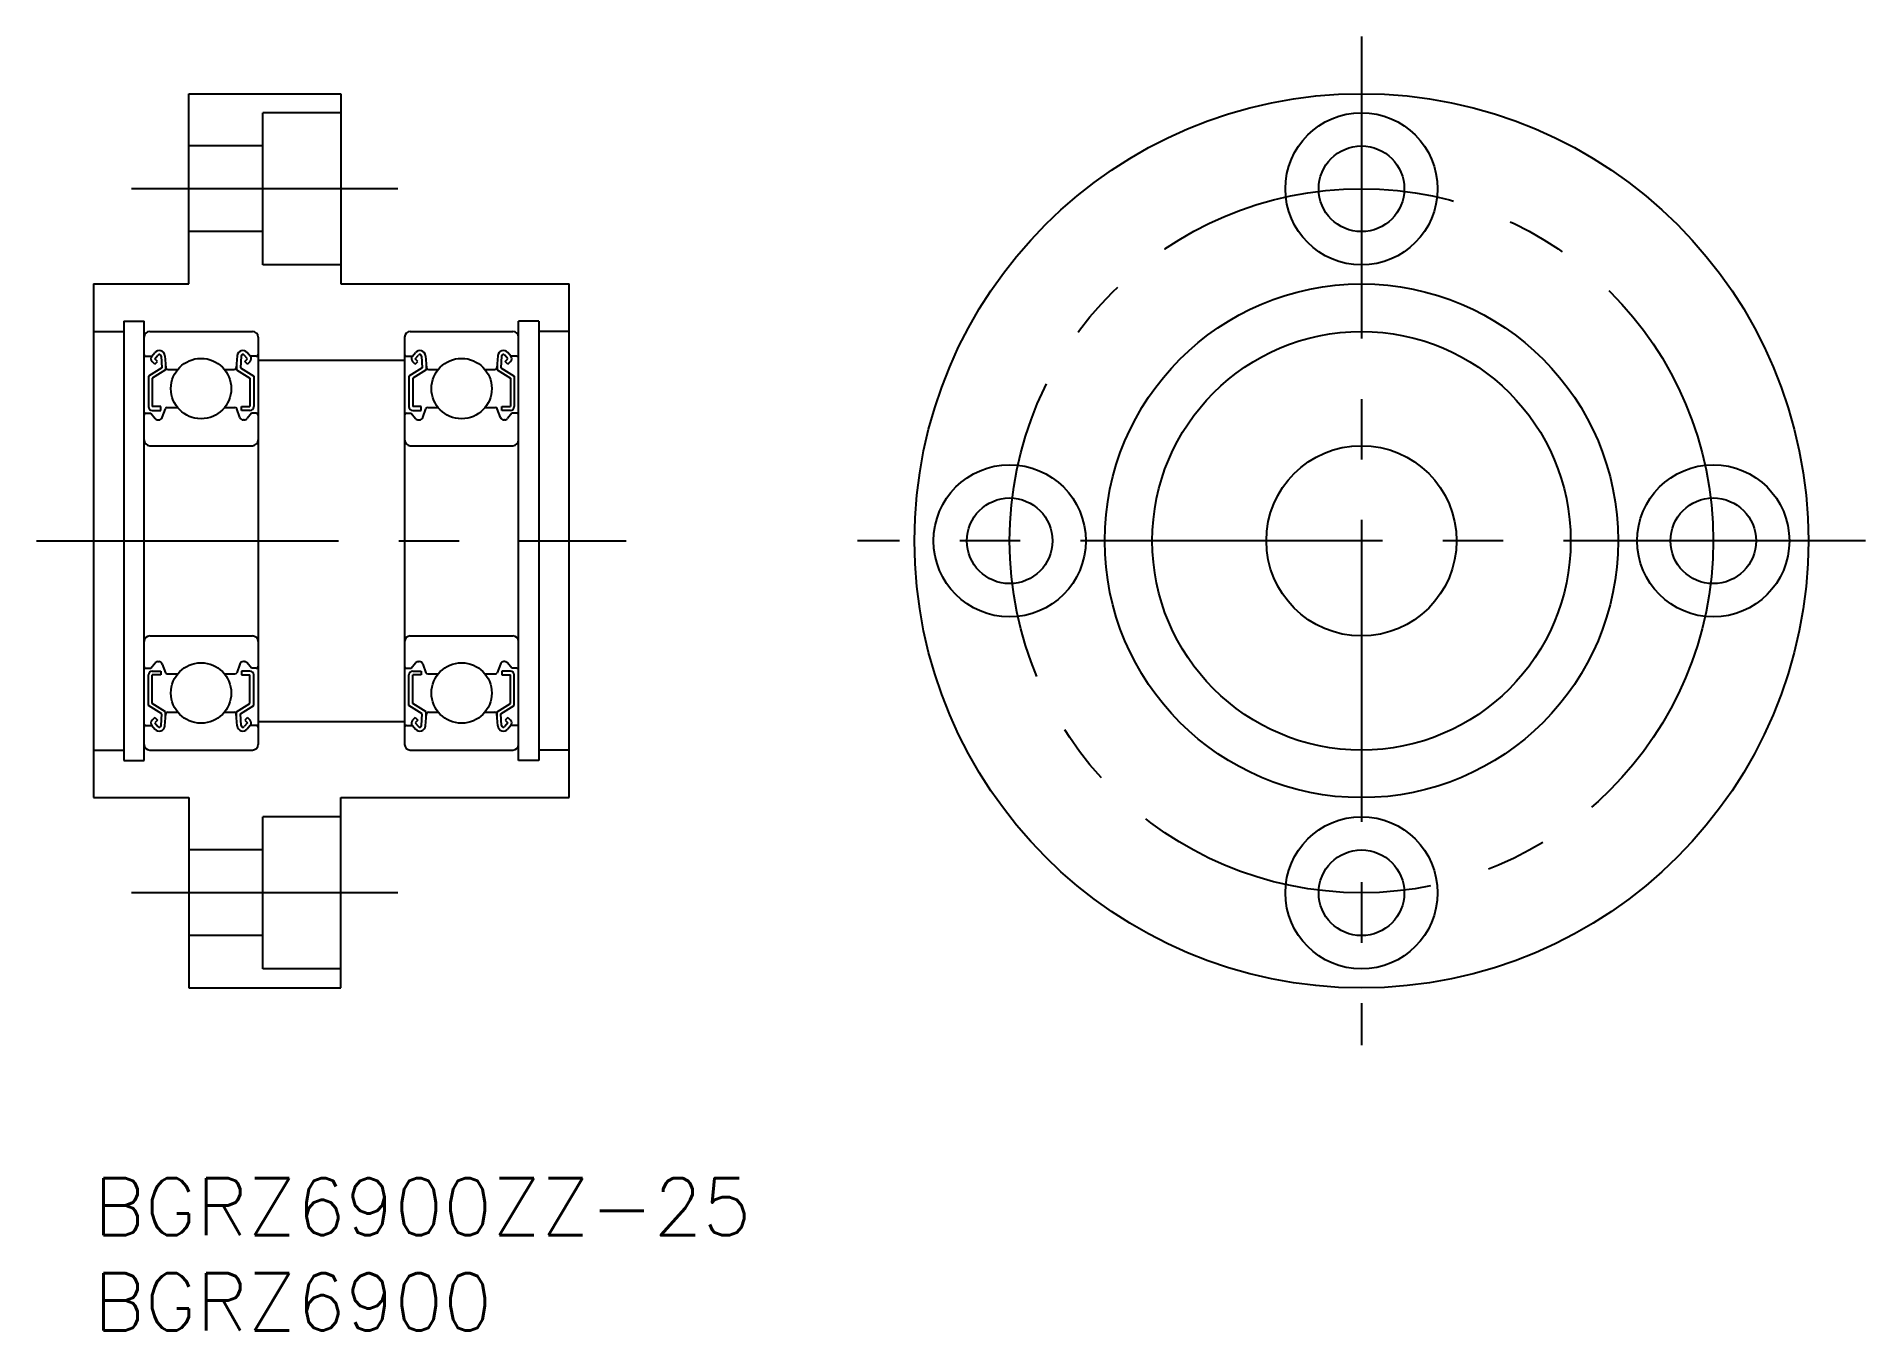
# Model space of a CAD drawing. Extents: x -3 to 93.2, y -8 to 60.
import ezdxf

# ---------------------------------------------------------------- set-up
doc = ezdxf.new("R2010")
doc.units = 0
doc.header["$LTSCALE"] = 0.5
doc.linetypes.add('CENTER', pattern=[50.8, 31.75, -6.35, 6.35, -6.35])
for name, color, linetype in [('MSM_CENTER', 1, 'CENTER'), ('MSM_CONTINUOUS', 7, 'CONTINUOUS'), ('MSM_PART_NUMBER', 7, 'CONTINUOUS')]:
    doc.layers.add(name, color=color, linetype=linetype)
doc.styles.get("Standard").update_dxf_attribs({"font": 'txt.shx', "height": 3, "bigfont": 'bigfont.shx'})

# ---------------------------------------------------------------- blocks, each defined once
blk = doc.blocks.new('*U2')
at = {"layer": 'MSM_PART_NUMBER'}
blk.add_text('BGRZ6900ZZ-25', height=3, dxfattribs=at).set_placement((0, -3))
blk = doc.blocks.new('*U3')
at = {"layer": 'MSM_PART_NUMBER'}
blk.add_text('BGRZ6900', height=3, dxfattribs=at).set_placement((0, -8))

msp = doc.modelspace()

# ---------------------------------------------------------------- linework, layer by layer
at = {"layer": 'MSM_CENTER'}
for p, q in [((66.669432, 60), (66.669432, 7)), ((16, 52), (2, 52)), ((-3, 33.5), (28, 33.5)), ((93.169432, 33.5), (40.169432, 33.5)), ((16, 15), (2, 15))]:
    msp.add_line(p, q, dxfattribs=at)
msp.add_circle((66.669432, 33.5), 18.5, dxfattribs=at)
at = {"layer": 'MSM_CONTINUOUS'}
for p, q in [((5, 57), (13, 57)), ((5, 47), (5, 57)), ((13, 57), (13, 47)), ((13, 56), (8.9, 56)), ((8.9, 48), (8.9, 56)), ((8.9, 54.25), (5, 54.25)), ((8.9, 49.75), (5, 49.75)), ((13, 48), (8.9, 48)), ((0, 47), (0, 20)), ((0, 47), (5, 47)), ((13, 47), (25, 47)), ((25, 20), (25, 47)), ((0, 44.5), (1.59, 44.5)), ((1.59, 45.05), (1.59, 21.95)), ((1.59, 45.05), (2.65, 45.05)), ((2.65, 21.95), (2.65, 45.05)), ((2.95, 44.5), (8.35, 44.5)), ((16.65, 44.5), (22.05, 44.5)), ((22.35, 21.95), (22.35, 45.05)), ((23.41, 45.05), (22.35, 45.05)), ((23.41, 45.05), (23.41, 21.95)), ((25, 44.5), (23.41, 44.5)), ((3.06, 43.19998), (3.222, 43.39299)), ((8.24, 43.19998), (8.078, 43.39299)), ((8.65, 44.2), (8.65, 22.8)), ((16.35, 44.2), (16.35, 22.8)), ((16.76, 43.19998), (16.922, 43.39299)), ((21.94, 43.19998), (21.778, 43.39299)), ((2.75, 43.19998), (3.06, 43.19998)), ((3.58202, 42.59796), (2.88202, 42.16095)), ((3.21301, 42.78897), (3.07202, 42.92996)), ((3.78201, 42.48695), (3.08201, 42.04996)), ((3.213, 43.07098), (3.376, 43.26497)), ((3.213, 42.78897), (3.355, 42.92998)), ((3.35502, 42.92998), (3.21302, 43.07097)), ((3.549, 43.20998), (3.582, 42.59795)), ((3.748, 43.22794), (3.80301, 42.59094)), ((3.782, 42.834), (3.782, 42.487)), ((3.903, 42.49998), (4.41706, 42.49997)), ((6.88294, 42.49997), (7.39699, 42.49998)), ((7.55199, 43.22794), (7.49699, 42.59096)), ((7.51798, 42.48697), (8.21798, 42.04999)), ((7.518, 42.834), (7.518, 42.48698)), ((7.751, 43.20996), (7.71799, 42.59795)), ((7.71799, 42.59796), (8.41799, 42.16095)), ((8.087, 43.07098), (7.924, 43.26498)), ((7.94498, 42.92998), (8.08698, 43.07097)), ((8.08699, 42.78899), (7.94499, 42.92999)), ((8.08699, 42.78897), (8.22798, 42.92996)), ((8.55, 43.19998), (8.24, 43.19998)), ((8.65, 43), (16.35, 43)), ((16.45, 43.19998), (16.76, 43.19998)), ((17.28202, 42.59796), (16.58202, 42.16095)), ((16.91301, 42.78897), (16.77202, 42.92996)), ((17.48201, 42.48695), (16.78201, 42.04996)), ((16.913, 43.07098), (17.076, 43.26497)), ((16.913, 42.78897), (17.055, 42.92998)), ((17.05502, 42.92998), (16.91302, 43.07097)), ((17.249, 43.20998), (17.282, 42.59795)), ((17.448, 43.22794), (17.50301, 42.59094)), ((17.482, 42.834), (17.482, 42.487)), ((17.603, 42.49998), (18.11706, 42.49997)), ((20.58294, 42.49997), (21.09699, 42.49998)), ((21.25199, 43.22794), (21.19699, 42.59096)), ((21.21798, 42.48697), (21.91798, 42.04999)), ((21.218, 42.834), (21.218, 42.48698)), ((21.451, 43.20996), (21.41799, 42.59795)), ((21.41799, 42.59796), (22.11799, 42.16095)), ((21.787, 43.07098), (21.624, 43.26498)), ((21.64498, 42.92998), (21.78698, 43.07097)), ((21.78699, 42.78899), (21.64499, 42.92999)), ((21.78699, 42.78897), (21.92798, 42.92996)), ((22.25, 43.19998), (21.94, 43.19998)), ((2.882, 42.16098), (2.882, 40.54999)), ((3.082, 42.04999), (3.082, 40.54999)), ((8.218, 42.04999), (8.218, 40.54999)), ((8.418, 42.16098), (8.418, 40.54999)), ((16.582, 42.16098), (16.582, 40.54999)), ((16.782, 42.04999), (16.782, 40.54999)), ((21.918, 42.04999), (21.918, 40.54999)), ((22.118, 42.16098), (22.118, 40.54999)), ((3.532, 40.54999), (3.082, 40.54999)), ((3.532, 40.34999), (3.532, 40.54997)), ((3.61099, 39.98198), (3.77499, 40.43396)), ((3.869, 40.5), (4.41706, 40.5)), ((6.88294, 40.5), (7.431, 40.5)), ((7.689, 39.98199), (7.52501, 40.43396)), ((7.768, 40.54999), (8.218, 40.54999)), ((7.768, 40.34999), (7.768, 40.54997)), ((17.232, 40.54999), (16.782, 40.54999)), ((17.232, 40.34999), (17.232, 40.54997)), ((17.31099, 39.98198), (17.47499, 40.43396)), ((17.569, 40.5), (18.11706, 40.5)), ((20.58294, 40.5), (21.131, 40.5)), ((21.389, 39.98199), (21.22501, 40.43396)), ((21.468, 40.54999), (21.918, 40.54999)), ((21.468, 40.34999), (21.468, 40.54997)), ((2.75, 40.2), (3, 40.2)), ((3, 40.2), (3.234, 39.92099)), ((3.082, 40.34999), (3.532, 40.34999)), ((3.387, 39.84999), (3.423, 39.84999)), ((8.218, 40.34999), (7.768, 40.34999)), ((7.913, 39.84999), (7.877, 39.84999)), ((8.3, 40.2), (8.066, 39.92099)), ((8.55, 40.2), (8.3, 40.2)), ((16.45, 40.2), (16.7, 40.2)), ((16.7, 40.2), (16.934, 39.92099)), ((16.782, 40.34999), (17.232, 40.34999)), ((17.087, 39.84999), (17.123, 39.84999)), ((21.918, 40.34999), (21.468, 40.34999)), ((21.613, 39.84999), (21.577, 39.84999)), ((22, 40.2), (21.766, 39.92099)), ((22.25, 40.2), (22, 40.2)), ((2.95, 38.5), (8.35, 38.5)), ((16.65, 38.5), (22.05, 38.5)), ((2.95, 28.5), (8.35, 28.5)), ((16.65, 28.5), (22.05, 28.5)), ((3, 26.8), (3.234, 27.07901)), ((3.387, 27.15001), (3.423, 27.15001)), ((3.61099, 27.01802), (3.77499, 26.56604)), ((7.689, 27.01801), (7.52501, 26.56604)), ((7.913, 27.15001), (7.877, 27.15001)), ((8.3, 26.8), (8.066, 27.07901)), ((16.7, 26.8), (16.934, 27.07901)), ((17.087, 27.15001), (17.123, 27.15001)), ((17.31099, 27.01802), (17.47499, 26.56604)), ((21.389, 27.01801), (21.22501, 26.56604)), ((21.613, 27.15001), (21.577, 27.15001)), ((22, 26.8), (21.766, 27.07901)), ((2.75, 26.8), (3, 26.8)), ((2.882, 24.83902), (2.882, 26.45001)), ((3.082, 26.65001), (3.532, 26.65001)), ((3.082, 24.95001), (3.082, 26.45001)), ((3.532, 26.45001), (3.082, 26.45001)), ((3.532, 26.65001), (3.532, 26.45003)), ((3.869, 26.5), (4.41706, 26.5)), ((6.88294, 26.5), (7.431, 26.5)), ((8.218, 26.65001), (7.768, 26.65001)), ((7.768, 26.65001), (7.768, 26.45003)), ((7.768, 26.45001), (8.218, 26.45001)), ((8.218, 24.95001), (8.218, 26.45001)), ((8.55, 26.8), (8.3, 26.8)), ((8.418, 24.83902), (8.418, 26.45001)), ((16.45, 26.8), (16.7, 26.8)), ((16.582, 24.83902), (16.582, 26.45001)), ((16.782, 26.65001), (17.232, 26.65001)), ((16.782, 24.95001), (16.782, 26.45001)), ((17.232, 26.45001), (16.782, 26.45001)), ((17.232, 26.65001), (17.232, 26.45003)), ((17.569, 26.5), (18.11706, 26.5)), ((20.58294, 26.5), (21.131, 26.5)), ((21.918, 26.65001), (21.468, 26.65001)), ((21.468, 26.65001), (21.468, 26.45003)), ((21.468, 26.45001), (21.918, 26.45001)), ((21.918, 24.95001), (21.918, 26.45001)), ((22.25, 26.8), (22, 26.8)), ((22.118, 24.83902), (22.118, 26.45001)), ((3.58202, 24.40204), (2.88202, 24.83905)), ((3.21301, 24.21103), (3.07202, 24.07004)), ((3.78201, 24.51305), (3.08201, 24.95004)), ((3.213, 24.21103), (3.355, 24.07002)), ((3.35502, 24.07002), (3.21302, 23.92903)), ((3.43201, 24.731545), (3.43211, 24.731545)), ((3.549, 23.79002), (3.582, 24.40205)), ((3.60701, 24.622298), (3.60701, 24.622398)), ((3.748, 23.77206), (3.80301, 24.40906)), ((3.782, 24.166), (3.782, 24.513)), ((3.903, 24.50002), (4.41706, 24.50003)), ((6.88294, 24.50003), (7.39699, 24.50002)), ((7.55199, 23.77206), (7.49699, 24.40904)), ((7.51798, 24.51303), (8.21798, 24.95001)), ((7.518, 24.166), (7.518, 24.51302)), ((7.71799, 24.40204), (8.41799, 24.83905)), ((7.751, 23.79004), (7.71799, 24.40205)), ((7.94498, 24.07002), (8.08698, 23.92903)), ((8.08699, 24.21101), (7.94499, 24.07001)), ((8.08699, 24.21103), (8.22798, 24.07004)), ((17.28202, 24.40204), (16.58202, 24.83905)), ((16.91301, 24.21103), (16.77202, 24.07004)), ((17.48201, 24.51305), (16.78201, 24.95004)), ((16.913, 24.21103), (17.055, 24.07002)), ((17.05502, 24.07002), (16.91302, 23.92903)), ((17.13201, 24.731545), (17.13211, 24.731545)), ((17.249, 23.79002), (17.282, 24.40205)), ((17.30701, 24.622298), (17.30701, 24.622398)), ((17.448, 23.77206), (17.50301, 24.40906)), ((17.482, 24.166), (17.482, 24.513)), ((17.603, 24.50002), (18.11706, 24.50003)), ((20.58294, 24.50003), (21.09699, 24.50002)), ((21.25199, 23.77206), (21.19699, 24.40904)), ((21.21798, 24.51303), (21.91798, 24.95001)), ((21.218, 24.166), (21.218, 24.51302)), ((21.41799, 24.40204), (22.11799, 24.83905)), ((21.451, 23.79004), (21.41799, 24.40205)), ((21.64498, 24.07002), (21.78698, 23.92903)), ((21.78699, 24.21101), (21.64499, 24.07001)), ((21.78699, 24.21103), (21.92798, 24.07004)), ((2.75, 23.80002), (3.06, 23.80002)), ((3.06, 23.80002), (3.222, 23.60701)), ((3.213, 23.92902), (3.376, 23.73503)), ((8.087, 23.92902), (7.924, 23.73502)), ((8.24, 23.80002), (8.078, 23.60701)), ((8.55, 23.80002), (8.24, 23.80002)), ((8.65, 24), (16.35, 24)), ((16.45, 23.80002), (16.76, 23.80002)), ((16.76, 23.80002), (16.922, 23.60701)), ((16.913, 23.92902), (17.076, 23.73503)), ((21.787, 23.92902), (21.624, 23.73502)), ((21.94, 23.80002), (21.778, 23.60701)), ((22.25, 23.80002), (21.94, 23.80002)), ((0, 22.5), (1.59, 22.5)), ((2.95, 22.5), (8.35, 22.5)), ((16.65, 22.5), (22.05, 22.5)), ((25, 22.5), (23.41, 22.5)), ((1.59, 21.95), (2.65, 21.95)), ((23.41, 21.95), (22.35, 21.95)), ((0, 20), (5, 20)), ((5, 20), (5, 10)), ((13, 10), (13, 20)), ((13, 20), (25, 20)), ((8.9, 11), (8.9, 19)), ((13, 19), (8.9, 19)), ((8.9, 17.25), (5, 17.25)), ((8.9, 12.75), (5, 12.75)), ((13, 11), (8.9, 11)), ((5, 10), (13, 10))]:
    msp.add_line(p, q, dxfattribs=at)
for centre, radius in [((66.669432, 33.5), 23.5), ((66.669432, 52), 4), ((66.669432, 52), 2.25), ((66.669432, 33.5), 13.5), ((66.669432, 33.5), 11), ((5.65, 41.5), 1.5875), ((19.35, 41.5), 1.5875), ((66.669432, 33.5), 5), ((48.169432, 33.5), 4), ((85.169432, 33.5), 4), ((48.169432, 33.5), 2.25), ((85.169432, 33.5), 2.25), ((5.65, 25.5), 1.5875), ((19.35, 25.5), 1.5875), ((66.669432, 15), 4), ((66.669432, 15), 2.25)]:
    msp.add_circle(centre, radius, dxfattribs=at)
for centre, radius, start, end in [((2.95, 44.2), 0.3, 90, 180), ((8.35, 44.2), 0.3, 0, 90), ((16.65, 44.2), 0.3, 90, 180), ((22.05, 44.2), 0.3, 0, 90), ((2.75, 43.29999), 0.10001, 180.00005, 270.00003), ((3.451, 43.20198), 0.29813, 5.00049, 140.17136), ((3.451, 43.20198), 0.09832, 4.66455, 139.97394), ((7.849, 43.20198), 0.29813, 39.82861, 174.99974), ((7.849, 43.20198), 0.09833, 40.02637, 175.33574), ((8.55, 43.29999), 0.1, 269.99948, 359.99126), ((16.45, 43.29999), 0.10001, 180.00005, 270.00003), ((17.151, 43.20198), 0.29813, 5.00049, 140.17136), ((17.151, 43.20198), 0.09832, 4.66455, 139.97394), ((21.549, 43.20198), 0.29813, 39.82861, 174.99974), ((21.549, 43.20198), 0.09833, 40.02637, 175.33574), ((22.25, 43.29999), 0.1, 269.99948, 359.99126), ((3.213, 43.071), 0.20013, 139.86482, 225.00006), ((3.903, 42.59999), 0.10042, 185.14438, 270.00003), ((7.397, 42.59999), 0.1004, 269.99948, 354.85568), ((8.087, 43.071), 0.20012, 314.99673, 40.13525), ((16.913, 43.071), 0.20013, 139.86482, 225.00006), ((17.603, 42.59999), 0.10042, 185.14438, 270.00003), ((21.097, 42.59999), 0.1004, 269.99948, 354.85568), ((21.787, 43.071), 0.20012, 314.99673, 40.13525), ((3.082, 40.54999), 0.20001, 180.00005, 270.00003), ((3.869, 40.39999), 0.1, 89.99951, 160.11572), ((7.431, 40.39999), 0.09999, 19.88452, 90.00024), ((8.218, 40.54999), 0.2, 269.99976, 359.99563), ((16.782, 40.54999), 0.20001, 180.00005, 270.00003), ((17.569, 40.39999), 0.1, 89.99951, 160.11572), ((21.131, 40.39999), 0.09999, 19.88452, 90.00024), ((21.918, 40.54999), 0.2, 269.99976, 359.99563), ((2.75, 40.09999), 0.1, 89.99951, 180.00005), ((3.387, 40.04999), 0.20013, 220.13838, 270.00003), ((3.423, 40.04999), 0.2, 270.00003, 340.11166), ((7.877, 40.04999), 0.20001, 199.88831, 269.99976), ((7.913, 40.04999), 0.20013, 269.99976, 319.86147), ((8.55, 40.09999), 0.09999, 359.99126, 90.00024), ((16.45, 40.09999), 0.1, 89.99951, 180.00005), ((17.087, 40.04999), 0.20013, 220.13838, 270.00003), ((17.123, 40.04999), 0.2, 270.00003, 340.11166), ((21.577, 40.04999), 0.20001, 199.88831, 269.99976), ((21.613, 40.04999), 0.20013, 269.99976, 319.86147), ((22.25, 40.09999), 0.09999, 359.99126, 90.00024), ((2.95, 38.8), 0.3, 180, 270), ((8.35, 38.8), 0.3, 270, 0), ((16.65, 38.8), 0.3, 180, 270), ((22.05, 38.8), 0.3, 270, 0), ((2.95, 28.2), 0.3, 90, 180), ((8.35, 28.2), 0.3, 0, 90), ((16.65, 28.2), 0.3, 90, 180), ((22.05, 28.2), 0.3, 0, 90), ((3.387, 26.95001), 0.20013, 89.99997, 139.86162), ((3.423, 26.95001), 0.2, 19.88834, 89.99997), ((7.877, 26.95001), 0.20001, 90.00024, 160.11169), ((7.913, 26.95001), 0.20013, 40.13853, 90.00024), ((17.087, 26.95001), 0.20013, 89.99997, 139.86162), ((17.123, 26.95001), 0.2, 19.88834, 89.99997), ((21.577, 26.95001), 0.20001, 90.00024, 160.11169), ((21.613, 26.95001), 0.20013, 40.13853, 90.00024), ((2.75, 26.90001), 0.1, 179.99995, 270.00049), ((3.082, 26.45001), 0.20001, 89.99997, 179.99995), ((3.869, 26.60001), 0.1, 199.88428, 270.00049), ((7.431, 26.60001), 0.09999, 269.99976, 340.11548), ((8.218, 26.45001), 0.2, 0.00437, 90.00024), ((8.55, 26.90001), 0.09999, 269.99976, 0.00874), ((16.45, 26.90001), 0.1, 179.99995, 270.00049), ((16.782, 26.45001), 0.20001, 89.99997, 179.99995), ((17.569, 26.60001), 0.1, 199.88428, 270.00049), ((21.131, 26.60001), 0.09999, 269.99976, 340.11548), ((21.918, 26.45001), 0.2, 0.00437, 90.00024), ((22.25, 26.90001), 0.09999, 269.99976, 0.00874), ((3.213, 23.929), 0.20013, 134.99994, 220.13518), ((3.903, 24.40001), 0.10042, 89.99997, 174.85562), ((7.397, 24.40001), 0.1004, 5.14432, 90.00052), ((8.087, 23.929), 0.20012, 319.86475, 45.00327), ((16.913, 23.929), 0.20013, 134.99994, 220.13518), ((17.603, 24.40001), 0.10042, 89.99997, 174.85562), ((21.097, 24.40001), 0.1004, 5.14432, 90.00052), ((21.787, 23.929), 0.20012, 319.86475, 45.00327), ((2.75, 23.70001), 0.10001, 89.99997, 179.99995), ((3.451, 23.79802), 0.29813, 219.82864, 354.99951), ((3.451, 23.79802), 0.09832, 220.02606, 355.33545), ((7.849, 23.79802), 0.29813, 185.00026, 320.17139), ((7.849, 23.79802), 0.09833, 184.66426, 319.97363), ((8.55, 23.70001), 0.1, 0.00874, 90.00052), ((16.45, 23.70001), 0.10001, 89.99997, 179.99995), ((17.151, 23.79802), 0.29813, 219.82864, 354.99951), ((17.151, 23.79802), 0.09832, 220.02606, 355.33545), ((21.549, 23.79802), 0.29813, 185.00026, 320.17139), ((21.549, 23.79802), 0.09833, 184.66426, 319.97363), ((22.25, 23.70001), 0.1, 0.00874, 90.00052), ((2.95, 22.8), 0.3, 180, 270), ((8.35, 22.8), 0.3, 270, 0), ((16.65, 22.8), 0.3, 180, 270), ((22.05, 22.8), 0.3, 270, 0)]:
    msp.add_arc(centre, radius, start, end, dxfattribs=at)

# ---------------------------------------------------------------- block references
for name in ['*U2', '*U3']:
    msp.add_blockref(name, (0, 0), dxfattribs=at)

doc.saveas('drawing.dxf')
